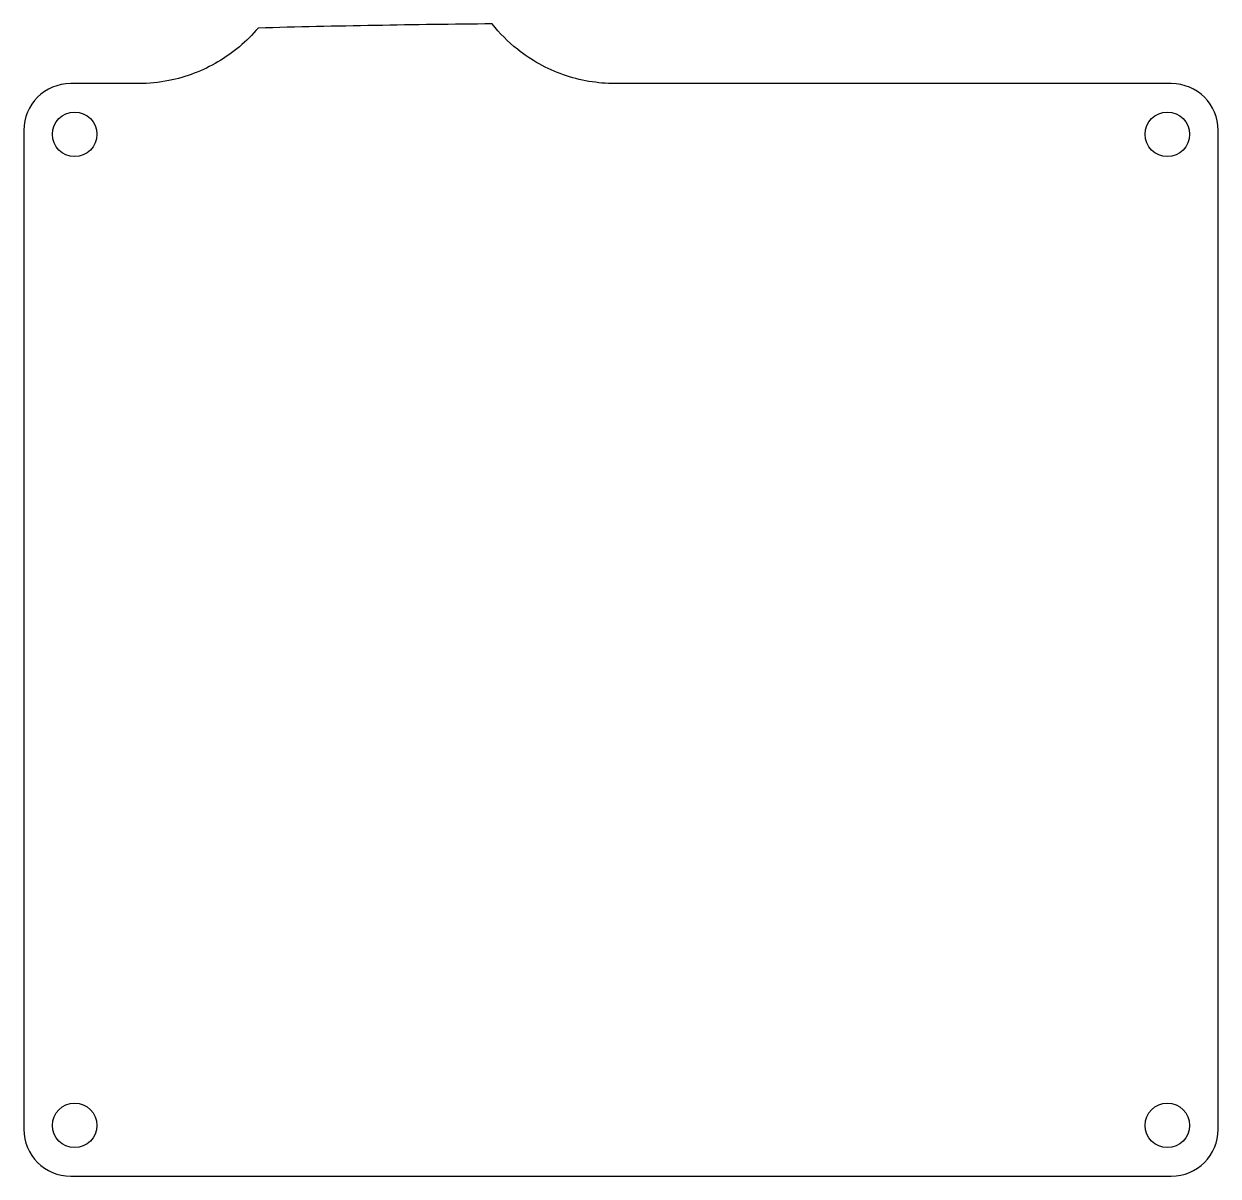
# Model space of a CAD drawing. Header units: millimetres. Extents: x 11843.5 to 11920, y 57.5 to 131.4.
import ezdxf

# ---------------------------------------------------------------- set-up
doc = ezdxf.new("R2010")
doc.units = ezdxf.units.MM

msp = doc.modelspace()

# ---------------------------------------------------------------- linework, layer by layer
at = {"color": 7, "linetype": 'Continuous', "lineweight": 25}
for p, q in [((11850.816, 127.538), (11846.471, 127.538)), ((11916.971, 127.538), (11881.343, 127.538)), ((11843.471, 124.538), (11843.471, 60.539)), ((11919.971, 60.539), (11919.971, 124.538)), ((11846.471, 57.539), (11916.971, 57.539))]:
    msp.add_line(p, q, dxfattribs=at)
for centre in [(11846.721, 124.288), (11916.721, 124.289), (11846.721, 60.788), (11916.721, 60.789)]:
    msp.add_circle(centre, 1.425, dxfattribs=at)
for centre, radius, start, end in [((11881.696, -747.799), 879.201, 90.536012, 91.513701), ((11846.471, 124.538), 3, 90, 180), ((11916.971, 124.538), 3, 0, 90), ((11846.471, 60.539), 3, 180, 270), ((11916.971, 60.539), 3, 270, 0)]:
    msp.add_arc(centre, radius, start, end, dxfattribs=at)
for points, knots in [([(11858.471, 131.095), (11857.749, 130.239), (11856.868, 129.495), (11855.903, 128.926), (11854.938, 128.357), (11853.862, 127.947), (11852.763, 127.729), (11852.123, 127.603), (11851.468, 127.538), (11850.816, 127.538)], [0, 0, 0, 0, 0.003360968, 0.003360968, 0.003360968, 0.00672179, 0.00672179, 0.00672179, 0.008659583, 0.008659583, 0.008659583, 0.008659583]), ([(11881.343, 127.538), (11880.222, 127.538), (11879.086, 127.732), (11878.028, 128.103), (11876.971, 128.474), (11875.962, 129.033), (11875.087, 129.733), (11874.49, 130.211), (11873.944, 130.762), (11873.471, 131.364)], [0, 0, 0, 0, 0.003362657, 0.003362657, 0.003362657, 0.006725392, 0.006725392, 0.006725392, 0.009003787, 0.009003787, 0.009003787, 0.009003787])]:
    msp.add_open_spline(points, degree=3, knots=knots, dxfattribs=at)

doc.saveas('drawing.dxf')
